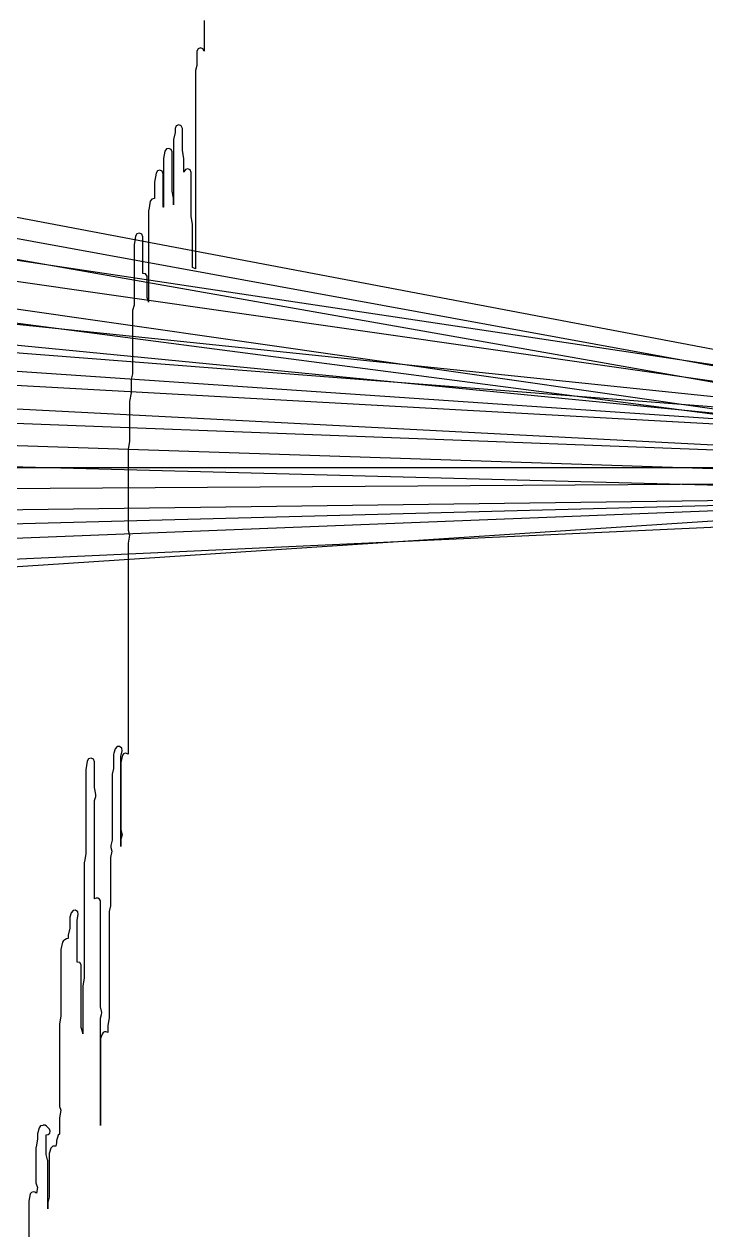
# Model space of a CAD drawing. Extents: x -85 to 1067, y -372 to 325.
# Drawn here: x 196.9 to 328.4, y -104.4 to 129.3 of the extents above; entities that cross this region are included whole.
import ezdxf

# ---------------------------------------------------------------- set-up
doc = ezdxf.new("R2010")
doc.units = 0

msp = doc.modelspace()

# ---------------------------------------------------------------- linework, layer by layer
at = {"layer": 'Layer 1'}
for p, q in [((0, 129.045), (503.049, 33.7311)), ((231.65, 130.003), (231.65, 128.89)), ((231.65, 128.89), (231.65, 128.038)), ((231.65, 128.038), (231.65, 126.904)), ((231.65, 126.904), (231.65, 125.485)), ((230.49926, 124.545053), (230.253, 124.088228)), ((230.253, 124.088228), (230.253, 123.235)), ((230.94553, 124.700918), (230.49926, 124.545053)), ((231.394785, 124.553882), (230.94553, 124.700918)), ((231.65, 124.102), (231.394785, 124.553882)), ((231.65, 125.485), (231.65, 124.102)), ((0, 123.711), (503.645, 31.5975)), ((230.253, 123.235), (230.253, 122.1)), ((230.253, 122.1), (230.253, 121.337)), ((229.991154, 120.31036), (229.970834, 120.136379)), ((229.970834, 120.136379), (229.971, 118.433)), ((230.253, 121.337), (229.991154, 120.31036)), ((0, 118.378), (504.223, 29.4752)), ((229.971, 118.433), (229.971, 116.753)), ((229.971, 116.753), (229.971, 114.764)), ((229.971, 114.764), (229.971, 112.516)), ((0, 113.045), (506.334, 37.0952)), ((229.971, 112.516), (229.971, 110.245)), ((226.72674, 109.839261), (226.241186, 109.662696)), ((227.212294, 109.662696), (226.72674, 109.839261)), ((229.971, 110.245), (229.971, 107.996)), ((0, 107.711), (506.814, 35.0237)), ((226.02, 108.349), (225.751268, 106.99851)), ((226.02048, 109.133), (226.02, 108.349)), ((226.241186, 109.662696), (226.02048, 109.133)), ((227.433, 109.133), (227.212294, 109.662696)), ((227.433, 108.28), (227.433, 109.133)), ((227.433, 107.427), (227.433, 108.28)), ((229.971, 107.996), (229.971, 105.181)), ((224.358561, 105.199411), (224.069, 104.750525)), ((224.830154, 105.311561), (224.358561, 105.199411)), ((225.27042, 105.108312), (224.830154, 105.311561)), ((225.737157, 106.860707), (225.737, 105.748)), ((225.737, 105.748), (225.737, 104.897)), ((225.751268, 106.99851), (225.737157, 106.860707)), ((227.433, 106.576), (227.433, 107.427)), ((227.433, 105.748), (227.433, 106.576)), ((227.433233, 104.954901), (227.433, 105.748)), ((229.971, 105.181), (229.971, 102.625)), ((223.783053, 103.331135), (223.768942, 103.19161)), ((223.768942, 103.19161), (223.769, 102.34)), ((224.069, 104.750525), (223.783053, 103.331135)), ((225.466, 104.611), (225.27042, 105.108312)), ((225.466, 103.761), (225.466, 104.611)), ((225.466, 102.909), (225.466, 103.761)), ((225.466, 102.058), (225.466, 102.909)), ((225.737, 104.897), (225.737, 103.477)), ((225.737, 103.477), (225.737, 102.625)), ((227.704251, 103.308131), (227.433233, 104.954901)), ((227.713, 103.191), (227.704251, 103.308131)), ((227.713, 102.341), (227.713, 103.191)), ((0, 102.378), (506.814, 29.6897)), ((222.35789, 100.493412), (222.075414, 98.788082)), ((222.63621, 100.959604), (222.35789, 100.493412)), ((223.112308, 101.083451), (222.63621, 100.959604)), ((223.561725, 100.883425), (223.112308, 101.083451)), ((223.76, 100.378), (223.561725, 100.883425)), ((223.769, 102.34), (223.769, 101.512)), ((223.769, 101.512), (223.769, 100.659)), ((223.769, 100.659), (223.769, 99.8081)), ((225.466, 101.228), (225.466, 102.058)), ((225.466, 100.378), (225.466, 101.228)), ((225.737, 102.625), (225.737, 101.512)), ((225.737, 101.512), (225.737, 100.659)), ((225.737, 100.659), (225.737, 99.5258)), ((227.712987, 100.686562), (227.713, 101.512)), ((227.735, 100.798525), (227.712987, 100.686562)), ((227.713, 101.512), (227.713, 102.341)), ((228.024561, 101.247411), (227.735, 100.798525)), ((228.496154, 101.359561), (228.024561, 101.247411)), ((228.93642, 101.156312), (228.496154, 101.359561)), ((229.132, 100.659), (228.93642, 101.156312)), ((229.132, 99.8083), (229.132, 100.659)), ((229.971, 102.625), (229.971, 99.5259)), ((222.075414, 98.788082), (222.066665, 98.67267)), ((222.066665, 98.67267), (222.067, 97.8427)), ((223.76, 99.5257), (223.76, 100.378)), ((223.76, 98.673), (223.76, 99.5257)), ((223.76, 97.8427), (223.76, 98.673)), ((223.769, 99.8081), (223.769, 98.9555)), ((223.769, 98.9555), (223.769, 98.1287)), ((225.466, 99.5256), (225.466, 100.378)), ((225.466, 98.673), (225.466, 99.5256)), ((225.466, 97.8427), (225.466, 98.673)), ((225.737, 99.5258), (225.737, 98.6732)), ((225.737, 98.6732), (225.737, 97.5604)), ((229.132, 98.9557), (229.132, 99.8083)), ((229.132, 98.1289), (229.132, 98.9557)), ((229.971, 99.5259), (229.971, 96.7095)), ((0, 97.0448), (507.709, 30.9089)), ((222.067, 97.8427), (222.067, 96.9935)), ((222.067, 96.9935), (222.067, 95.8566)), ((222.067, 95.8566), (222.067, 95.612)), ((223.76, 96.9935), (223.76, 97.8427)), ((223.76, 95.8566), (223.76, 96.9935)), ((223.76, 94.7214), (223.76, 95.8566)), ((223.769, 98.1287), (223.769, 97.276)), ((223.769, 97.276), (223.769, 96.4233)), ((223.769, 96.4233), (223.769, 95.5724)), ((225.466594, 97.057237), (225.466, 97.8427)), ((225.714582, 95.698147), (225.466594, 97.057237)), ((225.737, 97.5604), (225.737, 96.4235)), ((225.737, 96.4235), (225.737, 95.2901)), ((229.132, 97.2762), (229.132, 98.1289)), ((229.132, 96.4235), (229.132, 97.2762)), ((229.132, 95.5726), (229.132, 96.4235)), ((229.971, 96.7095), (229.971, 93.3246)), ((221.224652, 95.122794), (220.938733, 93.443304)), ((221.547877, 95.536063), (221.224652, 95.122794)), ((222.067, 95.612), (221.547877, 95.536063)), ((223.760251, 93.946279), (223.76, 94.7214)), ((223.769, 93.979), (223.760251, 93.946279)), ((223.769, 95.5724), (223.769, 94.7214)), ((223.769, 94.7214), (223.769, 93.979)), ((225.727, 95.5724), (225.714582, 95.698147)), ((225.726276, 94.432095), (225.727, 94.7214)), ((225.737, 94.4409), (225.726276, 94.432095)), ((225.727, 94.7214), (225.727, 95.5724)), ((225.737, 95.2901), (225.737, 94.4409)), ((229.132, 94.7216), (229.132, 95.5726)), ((229.132, 93.8931), (229.132, 94.7216)), ((229.132, 93.0404), (229.132, 93.8931)), ((0, 91.7117), (509.255, 38.7744)), ((220.928291, 93.324443), (220.928, 92.1876)), ((220.928, 92.1876), (220.928, 91.0541)), ((220.938733, 93.443304), (220.928291, 93.324443)), ((229.131735, 92.241186), (229.132, 93.0404)), ((229.383251, 90.616826), (229.131735, 92.241186)), ((229.971, 93.3246), (229.971, 90.2241)), ((218.684885, 88.821786), (218.40589, 88.354852)), ((219.161967, 88.944872), (218.684885, 88.821786)), ((219.611538, 88.743235), (219.161967, 88.944872)), ((220.928, 91.0541), (220.928, 89.9413)), ((220.928, 89.9413), (220.928, 88.8045)), ((220.928, 88.8045), (220.928, 87.9552)), ((229.392, 90.5083), (229.383251, 90.616826)), ((229.392, 89.6556), (229.392, 90.5083)), ((229.392, 88.8047), (229.392, 89.6556)), ((229.392, 87.9554), (229.392, 88.8047)), ((229.971, 90.2241), (229.971, 86.8168)), ((218.145343, 86.640877), (218.110968, 86.556476)), ((218.110968, 86.556476), (218.111, 85.7056)), ((218.40589, 88.354852), (218.121636, 86.675362)), ((218.121636, 86.675362), (218.145343, 86.640877)), ((219.808, 88.236), (219.611538, 88.743235)), ((219.808, 87.3851), (219.808, 88.236)), ((219.808, 86.5565), (219.808, 87.3851)), ((219.808, 85.7056), (219.808, 86.5565)), ((220.928, 87.9552), (220.928, 86.8166)), ((220.928, 86.8166), (220.928, 85.4196)), ((229.392, 87.1028), (229.392, 87.9554)), ((229.392, 86.2725), (229.392, 87.1028)), ((229.971, 86.8168), (229.971, 83.4337)), ((0, 86.3782), (509.589, 36.7594)), ((218.111, 85.7056), (218.111, 84.8529)), ((218.111, 84.8529), (218.111, 84.0002)), ((219.808, 84.5704), (219.808, 85.7056)), ((219.808, 83.7178), (219.808, 84.5704)), ((220.928, 85.4196), (220.928, 84.0003)), ((229.392, 85.1373), (229.392, 86.2725)), ((229.392, 84.2864), (229.392, 85.1373)), ((229.392, 83.4337), (229.392, 84.2864)), ((218.111, 84.0002), (218.111, 83.1476)), ((218.111, 83.1476), (218.111, 82.3207)), ((218.111, 82.3207), (218.111, 81.4681)), ((219.808, 82.8668), (219.808, 83.7178)), ((219.808, 82.0365), (219.808, 82.8668)), ((219.808323, 81.156351), (219.808, 82.0365)), ((220.928, 84.0003), (220.928, 82.6067)), ((220.928, 82.6067), (220.928, 81.1873)), ((229.392, 82.6069), (229.392, 83.4337)), ((229.392163, 82.293367), (229.392, 82.6069)), ((229.971, 82.0746), (229.392163, 82.293367)), ((229.971, 83.4337), (229.971, 82.0746)), ((0, 81.0448), (510.463, 41.4169)), ((218.111, 81.4681), (218.111, 80.3346)), ((218.111, 80.3346), (218.111, 79.482)), ((218.111, 79.482), (218.111, 78.6517)), ((220.348062, 81.066127), (219.808323, 81.156351)), ((220.661, 80.6172), (220.348062, 81.066127)), ((220.661, 79.7645), (220.661, 80.6172)), ((220.661, 78.9377), (220.661, 79.7645)), ((220.928, 81.1873), (220.928, 80.3347)), ((220.928, 80.3347), (220.928, 79.1978)), ((218.111, 78.6517), (218.111, 77.8025)), ((218.111, 77.8025), (218.111, 76.9498)), ((220.66051, 76.4951), (220.661, 77.2323)), ((220.661, 78.085), (220.661, 78.9377)), ((220.661, 77.2323), (220.661, 78.085)), ((220.928, 79.1978), (220.928, 78.3692)), ((220.928, 78.3692), (220.928, 77.2323)), ((220.928, 77.2323), (220.928, 76.0989)), ((0, 75.7116), (510.805, 40.7612)), ((218.111, 75.0722), (217.847461, 74.01974)), ((218.111, 76.9498), (218.111, 76.0989)), ((218.111, 76.0989), (218.111, 75.0722)), ((220.906833, 75.752659), (220.66051, 76.4951)), ((220.928, 75.6166), (220.906833, 75.752659)), ((220.928, 76.0989), (220.928, 75.6166)), ((217.827141, 73.849193), (217.827, 72.9966)), ((217.827, 72.9966), (217.827, 72.1473)), ((217.847461, 74.01974), (217.827141, 73.849193)), ((0, 70.3782), (511.22, 42.1267)), ((217.827, 72.1473), (217.827, 71.3171)), ((217.827, 71.3171), (217.827, 70.4644)), ((217.827, 70.4644), (217.827, 69.3309)), ((217.827, 69.3309), (217.827, 68.4783)), ((217.827, 68.4783), (217.827, 67.6256)), ((217.827, 67.6256), (217.827, 66.7988)), ((217.827, 66.7988), (217.827, 65.9461)), ((217.827, 65.9461), (217.827, 65.0952)), ((0, 65.0448), (511.327, 38.8055)), ((217.827, 65.0952), (217.827, 64.2425)), ((217.827, 64.2425), (217.827, 63.4157)), ((217.827, 63.4157), (217.827, 62.563)), ((217.827, 61.7965), (217.565154, 60.74229)), ((217.827, 62.563), (217.827, 61.7965)), ((0, 59.7116), (511.626, 40.1883)), ((217.565154, 60.74229), (217.543987, 60.573465)), ((217.543987, 60.573465), (217.544, 59.7466)), ((217.544, 59.7466), (217.544, 58.894)), ((217.544, 58.894), (217.544, 58.0999)), ((217.268382, 56.45658), (217.257658, 56.33943)), ((217.257658, 56.33943), (217.258, 55.5091)), ((217.544, 58.0999), (217.268382, 56.45658)), ((0, 54.3782), (511.722, 37.5439)), ((217.258, 55.5091), (217.258, 54.6582)), ((217.258, 54.6582), (217.258, 53.8055)), ((217.258, 53.8055), (217.258, 52.9563)), ((217.258, 52.9563), (217.258, 52.1261)), ((217.258, 52.1261), (217.258, 51.2734)), ((217.258, 51.2734), (217.258, 50.4224)), ((217.258, 50.4224), (217.258, 49.5715)), ((217.258, 49.5715), (217.258, 48.7791)), ((0, 49.0448), (511.824, 35.5769)), ((216.98416, 47.15644), (216.973718, 47.037596)), ((216.973718, 47.037596), (216.974, 46.1884)), ((217.258, 48.7791), (216.98416, 47.15644)), ((0, 11.7122), (510.895, 45.3231)), ((216.974, 46.1884), (216.974, 45.3358)), ((216.974, 45.3358), (216.974, 44.4848)), ((216.974, 44.4848), (216.974, 43.6545)), ((0, 43.7116), (511.999, 43.7116)), ((0, 22.3773), (511.601, 42.5731)), ((216.974, 43.6545), (216.974, 42.8036)), ((216.974, 42.8036), (216.974, 41.9526)), ((0, 38.3793), (511.987, 41.7465)), ((0, 27.7113), (511.824, 41.1806)), ((0, 17.0462), (511.457, 40.5976)), ((0, 33.0453), (511.956, 39.78194)), ((216.974, 41.9526), (216.974, 40.8157)), ((216.974, 40.8157), (216.974, 39.9872)), ((216.974, 39.9872), (216.974, 39.1363)), ((216.974, 39.1363), (216.974, 38.2836)), ((216.974, 38.2836), (216.974, 37.4309)), ((216.974, 37.4309), (216.974, 36.6041)), ((216.974, 36.6041), (216.974, 35.7514)), ((216.974, 35.7514), (216.974, 34.8988)), ((216.974, 34.8988), (216.974, 33.7653)), ((216.974, 33.7653), (216.974, 32.9351)), ((216.974, 32.9351), (216.974, 31.7999)), ((216.974, 31.7999), (216.99432, 31.629353)), ((217.244086, 30.635452), (216.984018, 29.102362)), ((216.99432, 31.629353), (217.244086, 30.635452)), ((216.973294, 28.983518), (216.973, 27.5641)), ((216.984018, 29.102362), (216.973294, 28.983518)), ((216.973, 27.5641), (216.973, 26.1447)), ((216.973, 26.1447), (216.973, 24.7477)), ((216.973, 24.7477), (216.973, 23.8951)), ((216.973, 23.8951), (216.973, 22.4757)), ((216.973, 22.4757), (216.973, 21.6248)), ((216.973, 21.6248), (216.973, 20.7962)), ((216.973, 20.7962), (216.973, 19.9453)), ((216.973, 19.9453), (216.973, 19.0926)), ((216.973, 19.0926), (216.973, 18.2399)), ((216.973, 18.2399), (216.973, 17.4131)), ((216.973, 17.4131), (216.973, 16.5604)), ((216.973, 16.5604), (216.973, 15.7078)), ((216.973, 15.7078), (216.973, 14.8568)), ((216.973, 14.8568), (216.973, 14.0042)), ((216.973, 14.0042), (216.973, 13.1773)), ((216.973, 13.1773), (216.973, 12.3247)), ((216.973, 12.3247), (216.973, 11.1895)), ((216.973, 11.1895), (216.973, 10.3386)), ((216.973, 10.3386), (216.973, 9.50828)), ((216.973, 9.50828), (216.973, 8.65564)), ((216.973, 8.65564), (216.973, 7.52045)), ((216.973, 7.52045), (216.973, 6.66953)), ((216.973, 6.66953), (216.973, 5.55675)), ((216.973, 5.55675), (216.973, 4.70408)), ((216.973, 4.70408), (216.973, 3.85143)), ((216.973, 3.85143), (216.973, 2.71797)), ((216.973, 2.71797), (216.973, 1.8877)), ((216.973, 1.8877), (216.973, 0.752545)), ((216.973, 0.752545), (216.973, -0.380915)), ((216.973, -0.380915), (216.973, -1.23356)), ((216.973, -1.23356), (216.973, -2.34634)), ((216.973, -2.34634), (216.973, -3.48321)), ((216.973, -3.48321), (216.973, -4.33417)), ((216.973, -4.33417), (216.973, -5.46932)), ((216.973, -5.46932), (216.973, -6.58209)), ((216.973, -6.58209), (216.973, -7.43305)), ((216.973, -7.43305), (216.973, -8.57165)), ((216.973, -8.57165), (216.973, -9.6827)), ((214.191405, -11.446577), (214.155252, -11.67052)), ((214.155252, -11.67052), (214.156, -11.9548)), ((214.475659, -10.593928), (214.191405, -11.446577)), ((214.839012, -10.170147), (214.475659, -10.593928)), ((215.342263, -10.140222), (214.839012, -10.170147)), ((215.750682, -10.435766), (215.342263, -10.140222)), ((215.566, -12.0426), (215.829539, -10.98839)), ((215.829539, -10.98839), (215.750682, -10.435766)), ((216.090707, -11.570927), (215.87569, -11.815184)), ((216.378033, -11.452271), (216.090707, -11.570927)), ((216.688516, -11.4677), (216.378033, -11.452271)), ((216.973, -11.6257), (216.688516, -11.4677)), ((216.973, -9.6827), (216.973, -10.8179)), ((216.973, -10.8179), (216.973, -11.6257)), ((209.097808, -12.97275), (208.817082, -14.65225)), ((209.361538, -12.532247), (209.097808, -12.97275)), ((209.853994, -12.387083), (209.361538, -12.532247)), ((210.313882, -12.612666), (209.853994, -12.387083)), ((210.5, -13.0899), (210.313882, -12.612666)), ((210.5, -13.9202), (210.5, -13.0899)), ((210.5, -14.7694), (210.5, -13.9202)), ((214.156, -11.9548), (214.156, -12.5215)), ((214.156, -12.5215), (214.156, -12.804)), ((214.156, -12.804), (214.156, -13.35)), ((214.156, -13.35), (214.156, -13.6343)), ((214.156, -13.6343), (214.156, -14.201)), ((215.566, -12.5215), (215.566, -12.0426)), ((215.566, -12.804), (215.566, -12.5215)), ((215.566, -13.35), (215.566, -12.804)), ((215.566, -13.6343), (215.566, -13.35)), ((215.566, -14.4869), (215.566, -13.6343)), ((215.577382, -13.349996), (215.577, -14.201)), ((215.593186, -13.208744), (215.577382, -13.349996)), ((215.87569, -11.815184), (215.593186, -13.208744)), ((208.806358, -14.769372), (208.806, -15.6204)), ((208.806, -15.6204), (208.806, -16.473)), ((208.817082, -14.65225), (208.806358, -14.769372)), ((210.5, -15.6204), (210.5, -14.7694)), ((210.5, -16.473), (210.5, -15.6204)), ((213.873834, -15.620367), (213.873, -16.473)), ((213.894154, -15.45157), (213.873834, -15.620367)), ((214.156, -14.4008), (213.894154, -15.45157)), ((214.156, -14.201), (214.156, -14.4008)), ((215.566, -15.0536), (215.566, -14.4869)), ((215.566, -15.9063), (215.566, -15.0536)), ((215.566, -16.759), (215.566, -15.9063)), ((215.577, -14.201), (215.577, -15.3396)), ((215.577, -15.3396), (215.577, -16.1888)), ((215.577, -16.1888), (215.577, -17.0191)), ((208.806, -16.473), (208.806, -17.3033)), ((208.806, -17.3033), (208.806, -18.1525)), ((208.806, -18.1525), (208.806, -19.2894)), ((210.499605, -18.083623), (210.5, -17.3033)), ((210.77003, -19.434113), (210.499605, -18.083623)), ((210.5, -17.3033), (210.5, -16.473)), ((213.873, -16.473), (213.873, -17.3033)), ((213.873, -17.3033), (213.873, -18.4385)), ((213.873, -18.4385), (213.873, -19.2894)), ((215.566, -17.5858), (215.566, -16.759)), ((215.566, -18.4385), (215.566, -17.5858)), ((215.566, -19.2894), (215.566, -18.4385)), ((215.577, -17.0191), (215.577, -17.87)), ((215.577, -17.87), (215.577, -18.7227)), ((208.806, -19.2894), (208.806, -20.1421)), ((208.806, -20.1421), (208.806, -20.9689)), ((208.806, -20.9689), (208.806, -21.8215)), ((210.5, -20.54), (210.748017, -19.795865)), ((210.5, -21.2548), (210.5, -20.54)), ((210.748017, -19.795865), (210.77003, -19.434113)), ((213.873, -19.2894), (213.873, -20.1421)), ((213.873, -20.1421), (213.873, -20.9689)), ((213.873, -20.9689), (213.873, -21.8215)), ((215.566, -20.1421), (215.566, -19.2894)), ((215.566, -20.9689), (215.566, -20.1421)), ((215.566, -22.1075), (215.566, -20.9689)), ((215.577, -18.7227), (215.577, -19.5719)), ((215.577, -19.5719), (215.577, -20.4245)), ((215.577, -20.4245), (215.577, -21.2548)), ((208.806, -21.8215), (208.806, -22.6742)), ((208.806, -22.6742), (208.806, -23.5269)), ((210.5, -22.1075), (210.5, -21.2548)), ((210.5, -22.9567), (210.5, -22.1075)), ((210.5, -23.8077), (210.5, -22.9567)), ((213.873, -21.8215), (213.873, -22.9567)), ((213.873, -22.9567), (213.873, -23.8077)), ((215.566, -22.9567), (215.566, -22.1075)), ((215.566, -24.0936), (215.566, -22.9567)), ((215.577, -21.2548), (215.577, -22.3883)), ((215.577, -22.3883), (215.577, -23.241)), ((215.577, -23.241), (215.577, -24.3778)), ((208.806, -23.5269), (208.806, -24.6603)), ((208.806, -24.6603), (208.806, -25.4906)), ((208.806, -25.4906), (208.806, -26.3398)), ((210.5, -24.9205), (210.5, -23.8077)), ((210.5, -25.7731), (210.5, -24.9205)), ((213.873, -23.8077), (213.873, -24.6603)), ((213.873, -24.6603), (213.873, -25.7731)), ((215.566, -25.2064), (215.566, -24.0936)), ((215.566, -26.0573), (215.566, -25.2064)), ((215.577, -24.3778), (215.577, -25.2064)), ((215.577, -25.2064), (215.577, -26.0573)), ((208.806, -26.3398), (208.806, -27.1925)), ((208.806, -27.1925), (208.806, -28.0452)), ((210.5, -26.91), (210.5, -25.7731)), ((210.5, -28.0452), (210.5, -26.91)), ((213.873, -25.7731), (213.873, -26.6258)), ((213.873, -26.6258), (213.873, -27.4767)), ((213.873, -27.4767), (213.873, -28.2398)), ((215.566, -27.1925), (215.566, -26.0573)), ((215.566, -28.3294), (215.566, -27.1925)), ((215.612785, -27.82291), (215.576604, -28.045103)), ((215.577, -26.0573), (215.599013, -26.227819)), ((215.599013, -26.227819), (215.831592, -27.164881)), ((215.831592, -27.164881), (215.612785, -27.82291)), ((208.806, -28.0452), (208.806, -28.8737)), ((208.806, -28.8737), (208.806, -29.7246)), ((208.806, -29.7246), (208.806, -30.8012)), ((210.5, -29.1562), (210.5, -28.0452)), ((210.5, -30.2931), (210.5, -29.1562)), ((210.5, -31.4282), (210.5, -30.2931)), ((213.850112, -30.339589), (213.602039, -31.574649)), ((213.873, -28.2398), (213.609461, -29.26644)), ((213.609461, -29.26644), (213.624419, -29.666066)), ((213.624419, -29.666066), (213.850112, -30.339589)), ((215.566276, -29.371482), (215.566, -28.3294)), ((215.577, -29.4266), (215.566276, -29.371482)), ((215.576604, -28.045103), (215.577, -29.1562)), ((215.577, -29.1562), (215.577, -29.4266)), ((208.53041, -32.42214), (208.519686, -32.540984)), ((208.519686, -32.540984), (208.52, -33.392)), ((208.806, -30.8012), (208.53041, -32.42214)), ((210.5, -32.541), (210.5, -31.4282)), ((210.5, -33.6779), (210.5, -32.541)), ((213.602039, -31.574649), (213.587928, -31.712458)), ((213.587928, -31.712458), (213.588, -32.541)), ((213.588, -32.541), (213.588, -33.392)), ((208.52, -33.392), (208.52, -34.2446)), ((208.52, -34.2446), (208.52, -35.0973)), ((210.5, -34.8114), (210.5, -33.6779)), ((210.5, -35.95), (210.5, -34.8114)), ((213.588, -33.392), (213.588, -34.2446)), ((213.588, -34.2446), (213.588, -35.0973)), ((208.52, -35.0973), (208.52, -36.2101)), ((208.52, -36.2101), (208.52, -37.061)), ((208.52, -37.061), (208.52, -38.1962)), ((210.5, -37.061), (210.5, -35.95)), ((210.5, -38.4804), (210.5, -37.061)), ((213.588, -35.0973), (213.588, -35.9499)), ((213.588, -35.9499), (213.588, -36.7768)), ((213.588, -36.7768), (213.588, -37.6294)), ((208.52, -38.1962), (208.52, -39.3331)), ((208.52, -39.3331), (208.52, -40.1599)), ((210.50056, -39.539798), (210.5, -38.4804)), ((210.82144, -39.397615), (210.50056, -39.539798)), ((211.153666, -39.422989), (210.82144, -39.397615)), ((211.437948, -39.596769), (211.153666, -39.422989)), ((211.615, -39.8998), (211.437948, -39.596769)), ((213.588, -37.6294), (213.588, -38.4804)), ((213.588, -38.4804), (213.588, -39.3331)), ((213.588, -39.3331), (213.588, -40.1599)), ((206.347914, -41.798147), (205.99428, -42.226978)), ((206.848438, -41.756788), (206.347914, -41.798147)), ((207.262532, -42.040962), (206.848438, -41.756788)), ((207.35688, -42.58873), (207.262532, -42.040962)), ((208.52, -40.1599), (208.52, -41.2985)), ((208.52, -41.2985), (208.52, -42.4319)), ((211.615, -40.7283), (211.615, -39.8998)), ((211.615, -41.5793), (211.615, -40.7283)), ((211.615, -42.7179), (211.615, -41.5793)), ((213.322711, -41.97547), (213.302391, -42.14771)), ((213.588, -40.9247), (213.322711, -41.97547)), ((213.588, -40.1599), (213.588, -40.9247)), ((205.703337, -43.284633), (205.703, -43.5688)), ((205.703, -43.5688), (205.703, -44.1114)), ((205.703, -44.1114), (205.703, -44.3974)), ((205.734212, -43.077934), (205.703337, -43.284633)), ((205.99428, -42.226978), (205.734212, -43.077934)), ((207.114, -43.6498), (207.35688, -42.58873)), ((207.114, -44.1114), (207.114, -43.6498)), ((207.114, -44.3974), (207.114, -44.1114)), ((208.52, -42.4319), (208.52, -43.2846)), ((208.52, -43.2846), (208.52, -44.3974)), ((211.615, -43.5688), (211.615, -42.7179)), ((211.615, -44.3974), (211.615, -43.5688)), ((213.302391, -42.14771), (213.303, -42.9987)), ((213.303, -42.9987), (213.303, -43.8513)), ((213.303, -43.8513), (213.303, -44.6816)), ((205.420157, -46.667697), (205.42, -47.212)), ((205.434268, -46.53161), (205.420157, -46.667697)), ((205.703, -45.1794), (205.434268, -46.53161)), ((205.703, -44.3974), (205.703, -44.9641)), ((205.703, -44.9641), (205.703, -45.1794)), ((207.114, -45.2483), (207.114, -44.3974)), ((207.114, -46.101), (207.114, -45.2483)), ((207.114, -46.9536), (207.114, -46.101)), ((208.52, -44.3974), (208.52, -45.5308)), ((208.52, -45.5308), (208.52, -46.3835)), ((208.52, -46.3835), (208.52, -47.5204)), ((211.615, -45.2483), (211.615, -44.3974)), ((211.615, -46.101), (211.615, -45.2483)), ((211.615, -46.9536), (211.615, -46.101)), ((213.303, -44.6816), (213.303, -45.5308)), ((213.303, -45.5308), (213.303, -46.3835)), ((213.303, -46.3835), (213.303, -47.2361)), ((204.296841, -47.92684), (204.012672, -49.34625)), ((204.482113, -47.617031), (204.296841, -47.92684)), ((204.796374, -47.439386), (204.482113, -47.617031)), ((205.079781, -47.247779), (204.796374, -47.439386)), ((205.42, -47.212), (205.079781, -47.247779)), ((207.114, -48.0664), (207.114, -46.9536)), ((207.114, -48.9156), (207.114, -48.0664)), ((207.114, -50.0525), (207.114, -48.9156)), ((208.52, -47.5204), (208.52, -48.3472)), ((208.52, -48.3472), (208.52, -49.4858)), ((211.615, -47.7805), (211.615, -46.9536)), ((211.615, -48.9156), (211.615, -47.7805)), ((211.615, -49.7666), (211.615, -48.9156)), ((213.303, -47.2361), (213.303, -48.0664)), ((213.303, -48.0664), (213.303, -48.9156)), ((213.303, -48.9156), (213.303, -49.7666)), ((204.012672, -49.34625), (203.998561, -49.485781)), ((203.998561, -49.485781), (203.999, -50.3367)), ((203.999, -50.3367), (203.999, -51.186)), ((203.999, -51.186), (203.999, -52.0162)), ((207.113731, -51.744049), (207.114, -50.9052)), ((207.114, -50.9052), (207.114, -50.0525)), ((208.52, -49.4858), (208.52, -50.3367)), ((208.52, -50.3367), (208.52, -51.186)), ((208.52, -51.186), (208.52, -52.2987)), ((211.615, -50.9052), (211.615, -49.7666)), ((211.615, -52.0163), (211.615, -50.9052)), ((213.303, -49.7666), (213.303, -50.9052)), ((213.303, -50.9052), (213.303, -51.732)), ((203.999, -52.0162), (203.999, -52.8689)), ((203.999, -52.8689), (203.999, -53.7216)), ((203.999, -53.7216), (203.999, -54.5708)), ((207.643832, -51.849279), (207.113731, -51.744049)), ((207.944, -52.2987), (207.643832, -51.849279)), ((207.944, -53.1514), (207.944, -52.2987)), ((207.944, -54.0041), (207.944, -53.1514)), ((208.52, -52.2987), (208.52, -53.1514)), ((208.52, -53.1514), (208.52, -54.0041)), ((211.615, -52.8689), (211.615, -52.0163)), ((211.615, -54.0041), (211.615, -52.8689)), ((213.303, -51.732), (213.303, -52.5847)), ((213.303, -52.5847), (213.303, -53.7216)), ((213.303, -53.7216), (213.303, -54.5708)), ((203.999, -54.5708), (203.999, -55.401)), ((203.999, -55.401), (203.999, -56.252)), ((207.944, -54.855), (207.944, -54.0041)), ((207.944, -55.6835), (207.944, -54.855)), ((207.944, -56.5345), (207.944, -55.6835)), ((208.52, -54.7964), (208.247825, -56.41734)), ((208.52, -54.0041), (208.52, -54.7964)), ((211.615, -55.141), (211.615, -54.0041)), ((211.615, -56.252), (211.615, -55.141)), ((213.303, -54.5708), (213.303, -55.4011)), ((213.303, -55.4011), (213.303, -56.5345)), ((203.999, -56.252), (203.999, -57.1047)), ((203.999, -57.1047), (203.999, -57.9539)), ((203.999, -57.9539), (203.999, -58.8065)), ((207.944, -57.3872), (207.944, -56.5345)), ((207.944, -58.2398), (207.944, -57.3872)), ((207.944, -59.0908), (207.944, -58.2398)), ((208.239076, -56.534462), (208.239, -57.3872)), ((208.239, -57.3872), (208.239, -58.2398)), ((208.239, -58.2398), (208.239, -59.0908)), ((208.247825, -56.41734), (208.239076, -56.534462)), ((211.615, -57.1047), (211.615, -56.252)), ((211.615, -58.2398), (211.615, -57.1047)), ((211.615, -59.3509), (211.615, -58.2398)), ((213.303, -56.5345), (213.303, -57.3872)), ((213.303, -57.3872), (213.303, -58.2398)), ((213.303, -58.2398), (213.303, -59.0908)), ((203.999, -58.8065), (203.999, -59.6368)), ((203.999, -59.6368), (203.999, -60.4895)), ((203.999, -60.4895), (203.999, -61.3387)), ((207.944, -59.9193), (207.944, -59.0908)), ((207.944, -60.7702), (207.944, -59.9193)), ((208.239, -59.0908), (208.239, -59.9193)), ((208.239, -59.9193), (208.239, -61.0562)), ((211.614281, -60.401655), (211.615, -59.3509)), ((211.876127, -61.452425), (211.614281, -60.401655)), ((213.303, -59.0908), (213.303, -59.9193)), ((213.303, -59.9193), (213.303, -60.7703)), ((203.999, -62.1328), (203.726853, -63.75546)), ((203.999, -61.3387), (203.999, -62.1328)), ((207.944, -61.6229), (207.944, -60.7702)), ((207.944, -62.7581), (207.944, -61.6229)), ((207.944, -63.5883), (207.944, -62.7581)), ((208.239, -61.0562), (208.239, -61.9089)), ((208.239, -61.9089), (208.239, -62.7581)), ((208.239, -62.7581), (208.239, -63.5884)), ((211.614, -62.5893), (211.860323, -61.845165)), ((211.614, -63.5884), (211.614, -62.5893)), ((211.860323, -61.845165), (211.876127, -61.452425)), ((213.303, -62.4222), (213.051456, -64.04656)), ((213.303, -60.7703), (213.303, -61.6229)), ((213.303, -61.6229), (213.303, -62.4222)), ((203.716411, -63.872582), (203.716, -64.7218)), ((203.716, -64.7218), (203.716, -65.8587)), ((203.726853, -63.75546), (203.716411, -63.872582)), ((207.944416, -64.353166), (207.944, -63.5883)), ((208.206262, -65.403936), (207.944416, -64.353166)), ((208.226582, -65.586505), (208.206262, -65.403936)), ((208.239, -63.5884), (208.239, -64.4393)), ((208.239, -64.4393), (208.239, -65.292)), ((208.239, -65.292), (208.239, -65.5142)), ((211.614, -64.7218), (211.614, -63.5884)), ((211.614, -65.8587), (211.614, -64.7218)), ((212.13412, -65.35656), (211.94469, -65.634734)), ((212.415506, -65.202854), (212.13412, -65.35656)), ((212.735811, -65.188429), (212.415506, -65.202854)), ((213.042, -65.3281), (212.735811, -65.188429)), ((213.042707, -64.155074), (213.042, -65.292)), ((213.042, -65.292), (213.042, -65.3281)), ((213.051456, -64.04656), (213.042707, -64.155074)), ((203.716, -65.8587), (203.716, -66.9715)), ((203.716, -66.9715), (203.716, -67.8241)), ((208.239, -65.5142), (208.226582, -65.586505)), ((211.614, -66.9715), (211.614, -65.8587)), ((211.614, -68.1066), (211.614, -66.9715)), ((211.658771, -66.487383), (211.622618, -66.711326)), ((211.622618, -66.711326), (211.623, -67.5382)), ((211.623, -67.5382), (211.623, -68.3909)), ((211.94469, -65.634734), (211.658771, -66.487383)), ((203.716, -67.8241), (203.716, -68.9576)), ((203.716, -68.9576), (203.716, -69.8102)), ((203.716, -69.8102), (203.716, -70.6629)), ((211.614, -69.2435), (211.614, -68.1066)), ((211.614, -70.377), (211.614, -69.2435)), ((211.623, -68.3909), (211.623, -69.2435)), ((211.623, -69.2435), (211.623, -70.0962)), ((211.623, -70.0962), (211.623, -70.923)), ((203.716, -70.6629), (203.716, -71.7757)), ((203.716, -71.7757), (203.716, -72.6266)), ((211.614, -71.2072), (211.614, -70.377)), ((211.614, -72.3424), (211.614, -71.2072)), ((211.614, -73.4793), (211.614, -72.3424)), ((211.623, -70.923), (211.623, -71.2072)), ((211.623, -71.2072), (211.623, -71.7757)), ((211.623, -71.7757), (211.623, -72.3424)), ((211.623, -72.3424), (211.623, -72.6266)), ((203.716, -72.6266), (203.716, -73.7618)), ((203.716, -73.7618), (203.716, -74.592)), ((203.716, -74.592), (203.716, -75.4447)), ((211.614, -74.332), (211.614, -73.4793)), ((211.614, -75.4447), (211.614, -74.332)), ((211.623, -72.6266), (211.623, -73.195)), ((211.623, -73.195), (211.623, -74.046)), ((211.623, -74.046), (211.623, -74.8745)), ((203.716, -75.4447), (203.716, -76.2956)), ((203.716, -76.2956), (203.716, -77.4308)), ((211.614, -76.5782), (211.614, -75.4447)), ((211.614, -77.4308), (211.614, -76.5782)), ((211.623, -74.8745), (211.623, -75.7255)), ((211.623, -75.7255), (211.623, -76.5781)), ((211.623, -76.5781), (211.623, -77.715)), ((203.716, -77.4308), (203.716, -78.2835)), ((203.716, -78.2835), (203.716, -79.3945)), ((203.716, -79.3945), (203.752153, -79.616693)), ((211.614, -78.5436), (211.614, -77.4308)), ((211.614, -79.6805), (211.614, -78.5436)), ((211.623, -77.715), (211.623, -78.5436)), ((211.623, -78.5436), (211.623, -79.3945)), ((211.623, -79.3945), (211.623, -80.2472)), ((203.979511, -80.304016), (203.724636, -81.833636)), ((203.752153, -79.616693), (203.979511, -80.304016)), ((211.614, -80.5297), (211.614, -79.6805)), ((211.614, -81.6666), (211.614, -80.5297)), ((211.614, -82.7794), (211.614, -81.6666)), ((211.623, -80.2472), (211.623, -81.3824)), ((211.623, -81.3824), (211.623, -82.2333)), ((199.784971, -83.74219), (199.499052, -84.87906)), ((200.07669, -83.388824), (199.784971, -83.74219)), ((200.523941, -83.289139), (200.07669, -83.388824)), ((200.592747, -83.227135), (200.523941, -83.289139)), ((200.947885, -83.235005), (200.592747, -83.227135)), ((201.254191, -83.414897), (200.947885, -83.235005)), ((201.820921, -83.98507), (201.254191, -83.414897)), ((201.951775, -84.375112), (201.820921, -83.98507)), ((203.724636, -81.833636), (203.715887, -81.949065)), ((203.715887, -81.949065), (203.716, -82.7794)), ((203.716, -82.7794), (203.716, -83.6303)), ((203.716, -83.6303), (203.716, -84.483)), ((211.614251, -83.316774), (211.614, -82.7794)), ((211.623, -83.2754), (211.614251, -83.316774)), ((211.623, -82.2333), (211.623, -83.2754)), ((199.479, -85.8437), (199.206825, -87.46461)), ((199.499052, -84.87906), (199.478732, -85.049607)), ((199.478732, -85.049607), (199.479, -85.8437)), ((201.175, -85.0944), (201.5788, -85.015666)), ((201.175, -85.6181), (201.175, -85.0944)), ((201.175, -86.4484), (201.175, -85.6181)), ((201.175, -87.2976), (201.175, -86.4484)), ((201.5788, -85.015666), (201.854397, -84.747274)), ((201.854397, -84.747274), (201.951775, -84.375112)), ((203.168235, -86.272645), (203.146222, -86.448328)), ((203.146222, -86.448328), (203.147, -86.6586)), ((203.452489, -85.158155), (203.168235, -86.272645)), ((203.716, -84.979), (203.452489, -85.158155)), ((203.716, -84.483), (203.716, -84.979)), ((199.196101, -87.58176), (199.196, -88.4344)), ((199.196, -88.4344), (199.196, -89.2871)), ((199.206825, -87.46461), (199.196101, -87.58176)), ((201.175, -88.1485), (201.175, -87.2976)), ((201.175141, -88.913369), (201.175, -88.1485)), ((201.751751, -88.717043), (201.751, -89.5679)), ((201.789682, -88.494821), (201.751751, -88.717043)), ((202.070408, -87.643893), (201.789682, -88.494821)), ((202.471996, -87.270679), (202.070408, -87.643893)), ((203.019549, -87.297663), (202.471996, -87.270679)), ((203.147, -86.6586), (203.019549, -87.297663)), ((199.196, -89.2871), (199.196, -90.1139)), ((199.196, -90.1139), (199.196, -90.9666)), ((199.196, -90.9666), (199.196, -91.8175)), ((201.436987, -89.938289), (201.175141, -88.913369)), ((201.459, -90.114), (201.436987, -89.938289)), ((201.459, -90.9666), (201.459, -90.114)), ((201.459, -91.8176), (201.459, -90.9666)), ((201.751, -89.5679), (201.751, -90.3982)), ((201.751, -90.3982), (201.751, -91.2509)), ((199.196, -91.8175), (199.196, -92.6702)), ((199.196, -92.6702), (199.196, -93.5229)), ((201.459, -92.6702), (201.459, -91.8176)), ((201.459, -93.5229), (201.459, -92.6702)), ((201.751, -91.2509), (201.751, -92.1001)), ((201.751, -92.1001), (201.751, -92.9528)), ((201.751, -92.9528), (201.751, -93.8054)), ((199.196, -93.5229), (199.196, -94.3497)), ((199.196, -94.3497), (199.232153, -94.571922)), ((199.232153, -94.571922), (199.459511, -95.257496)), ((199.459511, -95.257496), (199.273527, -96.377156)), ((201.459, -94.3497), (201.459, -93.5229)), ((201.459, -95.2024), (201.459, -94.3497)), ((201.459, -96.055), (201.459, -95.2024)), ((201.751, -93.8054), (201.751, -94.6357)), ((201.751, -94.6357), (201.751, -95.4866)), ((201.751, -95.4866), (201.751, -96.3359)), ((197.798667, -98.018758), (197.798, -98.8714)), ((197.812778, -97.877506), (197.798667, -98.018758)), ((198.098697, -96.480506), (197.812778, -97.877506)), ((198.339444, -96.219831), (198.098697, -96.480506)), ((198.658234, -96.111956), (198.339444, -96.219831)), ((198.990962, -96.162518), (198.658234, -96.111956)), ((199.273527, -96.377156), (198.990962, -96.162518)), ((201.459, -96.906), (201.459, -96.055)), ((201.459, -97.7345), (201.459, -96.906)), ((201.459, -98.5855), (201.459, -97.7345)), ((201.489154, -98.12562), (201.467141, -98.301303)), ((201.751, -97.1007), (201.489154, -98.12562)), ((201.751, -96.3359), (201.751, -97.1007)), ((197.798, -98.8714), (197.798, -99.7206)), ((197.798, -99.7206), (197.798, -100.573)), ((201.458251, -99.352013), (201.459, -98.5855)), ((201.467, -99.3865), (201.458251, -99.352013)), ((201.467141, -98.301303), (201.467, -99.154)), ((201.467, -99.154), (201.467, -99.3865)), ((197.798, -100.573), (197.798, -101.424)), ((197.798, -101.424), (197.798, -102.255)), ((197.798, -102.255), (197.798, -103.104)), ((197.798, -103.104), (197.798, -103.956)), ((197.798, -103.956), (197.798, -104.809))]:
    msp.add_line(p, q, dxfattribs=at)

doc.saveas('drawing.dxf')
